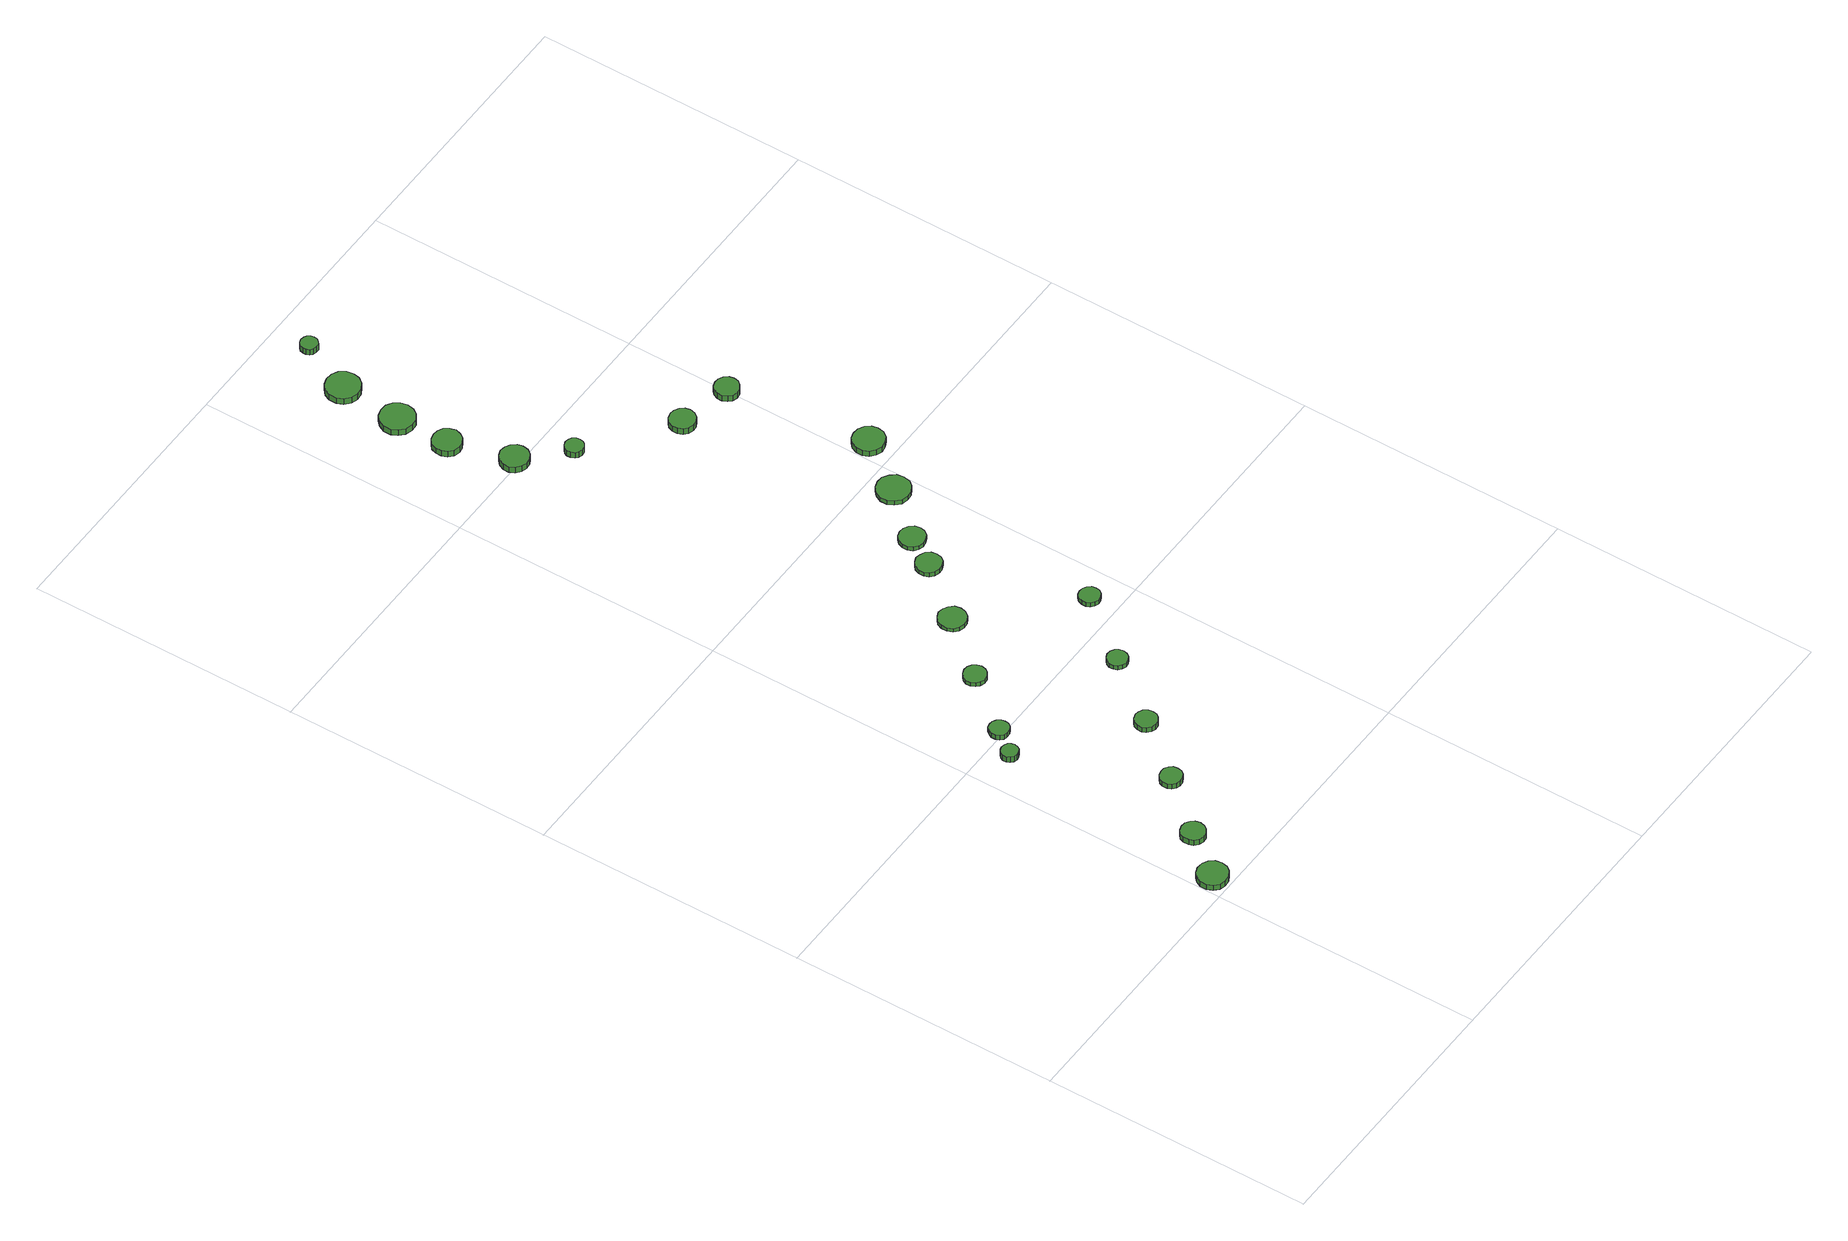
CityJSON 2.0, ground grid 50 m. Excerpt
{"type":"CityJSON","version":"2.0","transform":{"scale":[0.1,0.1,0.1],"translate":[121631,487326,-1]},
"CityObjects":{
"tree1":{"type":"SolitaryVegetationObject","attributes":{"function":"something"},"geometry":[{"type":"MultiSurface","lod":"1","boundaries":[[[0,1,2,3,4,5,6,7,8,9,10,11,12,13,14]],[[15,16,17,18,19,20,21,22,23,24,25,26,27,28,29]],[[0,29,28,1]],[[1,28,27,2]],[[2,27,26,3]],[[3,26,25,4]],[[4,25,24,5]],[[5,24,23,6]],[[6,23,22,7]],[[7,22,21,8]],[[8,21,20,9]],[[9,20,19,10]],[[10,19,18,11]],[[11,18,17,12]],[[12,17,16,13]],[[13,16,15,14]],[[14,15,29,0]]]}]},
"tree2":{"type":"SolitaryVegetationObject","attributes":{"function":"something"},"geometry":[{"type":"MultiSurface","lod":"1","boundaries":[[[30,31,32,33,34,35,36,37,38,39,40,41,42,43,44]],[[45,46,47,48,49,50,51,52,53,54,55,56,57,58,59]],[[30,59,58,31]],[[31,58,57,32]],[[32,57,56,33]],[[33,56,55,34]],[[34,55,54,35]],[[35,54,53,36]],[[36,53,52,37]],[[37,52,51,38]],[[38,51,50,39]],[[39,50,49,40]],[[40,49,48,41]],[[41,48,47,42]],[[42,47,46,43]],[[43,46,45,44]],[[44,45,59,30]]]}]},
"tree3":{"type":"SolitaryVegetationObject","attributes":{"function":"something"},"geometry":[{"type":"MultiSurface","lod":"1","boundaries":[[[60,61,62,63,64,65,66,67,68,69,70,71,72,73,74]],[[75,76,77,78,79,80,81,82,83,84,85,86,87,88,89]],[[60,89,88,61]],[[61,88,87,62]],[[62,87,86,63]],[[63,86,85,64]],[[64,85,84,65]],[[65,84,83,66]],[[66,83,82,67]],[[67,82,81,68]],[[68,81,80,69]],[[69,80,79,70]],[[70,79,78,71]],[[71,78,77,72]],[[72,77,76,73]],[[73,76,75,74]],[[74,75,89,60]]]}]},
"tree4":{"type":"SolitaryVegetationObject","attributes":{"function":"something"},"geometry":[{"type":"MultiSurface","lod":"1","boundaries":[[[90,91,92,93,94,95,96,97,98,99,100,101,102,103,104]],[[105,106,107,108,109,110,111,112,113,114,115,116,117,118,119]],[[90,119,118,91]],[[91,118,117,92]],[[92,117,116,93]],[[93,116,115,94]],[[94,115,114,95]],[[95,114,113,96]],[[96,113,112,97]],[[97,112,111,98]],[[98,111,110,99]],[[99,110,109,100]],[[100,109,108,101]],[[101,108,107,102]],[[102,107,106,103]],[[103,106,105,104]],[[104,105,119,90]]]}]},
"tree5":{"type":"SolitaryVegetationObject","attributes":{"function":"something"},"geometry":[{"type":"MultiSurface","lod":"1","boundaries":[[[120,121,122,123,124,125,126,127,128,129,130,131,132,133,134]],[[135,136,137,138,139,140,141,142,143,144,145,146,147,148,149]],[[120,149,148,121]],[[121,148,147,122]],[[122,147,146,123]],[[123,146,145,124]],[[124,145,144,125]],[[125,144,143,126]],[[126,143,142,127]],[[127,142,141,128]],[[128,141,140,129]],[[129,140,139,130]],[[130,139,138,131]],[[131,138,137,132]],[[132,137,136,133]],[[133,136,135,134]],[[134,135,149,120]]]}]},
"tree6":{"type":"SolitaryVegetationObject","attributes":{"function":"something"},"geometry":[{"type":"MultiSurface","lod":"1","boundaries":[[[150,151,152,153,154,155,156,157,158,159,160,161,162,163,164]],[[165,166,167,168,169,170,171,172,173,174,175,176,177,178,179]],[[150,179,178,151]],[[151,178,177,152]],[[152,177,176,153]],[[153,176,175,154]],[[154,175,174,155]],[[155,174,173,156]],[[156,173,172,157]],[[157,172,171,158]],[[158,171,170,159]],[[159,170,169,160]],[[160,169,168,161]],[[161,168,167,162]],[[162,167,166,163]],[[163,166,165,164]],[[164,165,179,150]]]}]},
"tree7":{"type":"SolitaryVegetationObject","attributes":{"function":"something"},"geometry":[{"type":"MultiSurface","lod":"1","boundaries":[[[180,181,182,183,184,185,186,187,188,189,190,191,192,193,194]],[[195,196,197,198,199,200,201,202,203,204,205,206,207,208,209]],[[180,209,208,181]],[[181,208,207,182]],[[182,207,206,183]],[[183,206,205,184]],[[184,205,204,185]],[[185,204,203,186]],[[186,203,202,187]],[[187,202,201,188]],[[188,201,200,189]],[[189,200,199,190]],[[190,199,198,191]],[[191,198,197,192]],[[192,197,196,193]],[[193,196,195,194]],[[194,195,209,180]]]}]},
"tree8":{"type":"SolitaryVegetationObject","attributes":{"function":"something"},"geometry":[{"type":"MultiSurface","lod":"1","boundaries":[[[210,211,212,213,214,215,216,217,218,219,220,221,222,223,224]],[[225,226,227,228,229,230,231,232,233,234,235,236,237,238,239]],[[210,239,238,211]],[[211,238,237,212]],[[212,237,236,213]],[[213,236,235,214]],[[214,235,234,215]],[[215,234,233,216]],[[216,233,232,217]],[[217,232,231,218]],[[218,231,230,219]],[[219,230,229,220]],[[220,229,228,221]],[[221,228,227,222]],[[222,227,226,223]],[[223,226,225,224]],[[224,225,239,210]]]}]},
"tree9":{"type":"SolitaryVegetationObject","attributes":{"function":"something"},"geometry":[{"type":"MultiSurface","lod":"1","boundaries":[[[240,241,242,243,244,245,246,247,248,249,250,251,252,253,254]],[[255,256,257,258,259,260,261,262,263,264,265,266,267,268,269]],[[240,269,268,241]],[[241,268,267,242]],[[242,267,266,243]],[[243,266,265,244]],[[244,265,264,245]],[[245,264,263,246]],[[246,263,262,247]],[[247,262,261,248]],[[248,261,260,249]],[[249,260,259,250]],[[250,259,258,251]],[[251,258,257,252]],[[252,257,256,253]],[[253,256,255,254]],[[254,255,269,240]]]}]},
"tree10":{"type":"SolitaryVegetationObject","attributes":{"function":"something"},"geometry":[{"type":"MultiSurface","lod":"1","boundaries":[[[270,271,272,273,274,275,276,277,278,279,280,281,282,283,284]],[[285,286,287,288,289,290,291,292,293,294,295,296,297,298,299]],[[270,299,298,271]],[[271,298,297,272]],[[272,297,296,273]],[[273,296,295,274]],[[274,295,294,275]],[[275,294,293,276]],[[276,293,292,277]],[[277,292,291,278]],[[278,291,290,279]],[[279,290,289,280]],[[280,289,288,281]],[[281,288,287,282]],[[282,287,286,283]],[[283,286,285,284]],[[284,285,299,270]]]}]},
"tree11":{"type":"SolitaryVegetationObject","attributes":{"function":"something"},"geometry":[{"type":"MultiSurface","lod":"1","boundaries":[[[300,301,302,303,304,305,306,307,308,309,310,311,312,313,314]],[[315,316,317,318,319,320,321,322,323,324,325,326,327,328,329]],[[300,329,328,301]],[[301,328,327,302]],[[302,327,326,303]],[[303,326,325,304]],[[304,325,324,305]],[[305,324,323,306]],[[306,323,322,307]],[[307,322,321,308]],[[308,321,320,309]],[[309,320,319,310]],[[310,319,318,311]],[[311,318,317,312]],[[312,317,316,313]],[[313,316,315,314]],[[314,315,329,300]]]}]},
"tree12":{"type":"SolitaryVegetationObject","attributes":{"function":"something"},"geometry":[{"type":"MultiSurface","lod":"1","boundaries":[[[330,331,332,333,334,335,336,337,338,339,340,341,342,343,344]],[[345,346,347,348,349,350,351,352,353,354,355,356,357,358,359]],[[330,359,358,331]],[[331,358,357,332]],[[332,357,356,333]],[[333,356,355,334]],[[334,355,354,335]],[[335,354,353,336]],[[336,353,352,337]],[[337,352,351,338]],[[338,351,350,339]],[[339,350,349,340]],[[340,349,348,341]],[[341,348,347,342]],[[342,347,346,343]],[[343,346,345,344]],[[344,345,359,330]]]}]},
"tree13":{"type":"SolitaryVegetationObject","attributes":{"function":"something"},"geometry":[{"type":"MultiSurface","lod":"1","boundaries":[[[360,361,362,363,364,365,366,367,368,369,370,371,372,373,374]],[[375,376,377,378,379,380,381,382,383,384,385,386,387,388,389]],[[360,389,388,361]],[[361,388,387,362]],[[362,387,386,363]],[[363,386,385,364]],[[364,385,384,365]],[[365,384,383,366]],[[366,383,382,367]],[[367,382,381,368]],[[368,381,380,369]],[[369,380,379,370]],[[370,379,378,371]],[[371,378,377,372]],[[372,377,376,373]],[[373,376,375,374]],[[374,375,389,360]]]}]},
"tree14":{"type":"SolitaryVegetationObject","attributes":{"function":"something"},"geometry":[{"type":"MultiSurface","lod":"1","boundaries":[[[390,391,392,393,394,395,396,397,398,399,400,401,402,403,404]],[[405,406,407,408,409,410,411,412,413,414,415,416,417,418,419]],[[390,419,418,391]],[[391,418,417,392]],[[392,417,416,393]],[[393,416,415,394]],[[394,415,414,395]],[[395,414,413,396]],[[396,413,412,397]],[[397,412,411,398]],[[398,411,410,399]],[[399,410,409,400]],[[400,409,408,401]],[[401,408,407,402]],[[402,407,406,403]],[[403,406,405,404]],[[404,405,419,390]]]}]},
"tree15":{"type":"SolitaryVegetationObject","attributes":{"function":"something"},"geometry":[{"type":"MultiSurface","lod":"1","boundaries":[[[420,421,422,423,424,425,426,427,428,429,430,431,432,433,434]],[[435,436,437,438,439,440,441,442,443,444,445,446,447,448,449]],[[420,449,448,421]],[[421,448,447,422]],[[422,447,446,423]],[[423,446,445,424]],[[424,445,444,425]],[[425,444,443,426]],[[426,443,442,427]],[[427,442,441,428]],[[428,441,440,429]],[[429,440,439,430]],[[430,439,438,431]],[[431,438,437,432]],[[432,437,436,433]],[[433,436,435,434]],[[434,435,449,420]]]}]},
"tree16":{"type":"SolitaryVegetationObject","attributes":{"function":"something"},"geometry":[{"type":"MultiSurface","lod":"1","boundaries":[[[450,451,452,453,454,455,456,457,458,459,460,461,462,463,464]],[[465,466,467,468,469,470,471,472,473,474,475,476,477,478,479]],[[450,479,478,451]],[[451,478,477,452]],[[452,477,476,453]],[[453,476,475,454]],[[454,475,474,455]],[[455,474,473,456]],[[456,473,472,457]],[[457,472,471,458]],[[458,471,470,459]],[[459,470,469,460]],[[460,469,468,461]],[[461,468,467,462]],[[462,467,466,463]],[[463,466,465,464]],[[464,465,479,450]]]}]},
"tree17":{"type":"SolitaryVegetationObject","attributes":{"function":"something"},"geometry":[{"type":"MultiSurface","lod":"1","boundaries":[[[480,481,482,483,484,485,486,487,488,489,490,491,492,493,494]],[[495,496,497,498,499,500,501,502,503,504,505,506,507,508,509]],[[480,509,508,481]],[[481,508,507,482]],[[482,507,506,483]],[[483,506,505,484]],[[484,505,504,485]],[[485,504,503,486]],[[486,503,502,487]],[[487,502,501,488]],[[488,501,500,489]],[[489,500,499,490]],[[490,499,498,491]],[[491,498,497,492]],[[492,497,496,493]],[[493,496,495,494]],[[494,495,509,480]]]}]},
"tree18":{"type":"SolitaryVegetationObject","attributes":{"function":"something"},"geometry":[{"type":"MultiSurface","lod":"1","boundaries":[[[510,511,512,513,514,515,516,517,518,519,520,521,522,523,524]],[[525,526,527,528,529,530,531,532,533,534,535,536,537,538,539]],[[510,539,538,511]],[[511,538,537,512]],[[512,537,536,513]],[[513,536,535,514]],[[514,535,534,515]],[[515,534,533,516]],[[516,533,532,517]],[[517,532,531,518]],[[518,531,530,519]],[[519,530,529,520]],[[520,529,528,521]],[[521,528,527,522]],[[522,527,526,523]],[[523,526,525,524]],[[524,525,539,510]]]}]},
"tree19":{"type":"SolitaryVegetationObject","attributes":{"function":"something"},"geometry":[{"type":"MultiSurface","lod":"1","boundaries":[[[540,541,542,543,544,545,546,547,548,549,550,551,552,553,554]],[[555,556,557,558,559,560,561,562,563,564,565,566,567,568,569]],[[540,569,568,541]],[[541,568,567,542]],[[542,567,566,543]],[[543,566,565,544]],[[544,565,564,545]],[[545,564,563,546]],[[546,563,562,547]],[[547,562,561,548]],[[548,561,560,549]],[[549,560,559,550]],[[550,559,558,551]],[[551,558,557,552]],[[552,557,556,553]],[[553,556,555,554]],[[554,555,569,540]]]}]},
"tree20":{"type":"SolitaryVegetationObject","attributes":{"function":"something"},"geometry":[{"type":"MultiSurface","lod":"1","boundaries":[[[570,571,572,573,574,575,576,577,578,579,580,581,582,583,584]],[[585,586,587,588,589,590,591,592,593,594,595,596,597,598,599]],[[570,599,598,571]],[[571,598,597,572]],[[572,597,596,573]],[[573,596,595,574]],[[574,595,594,575]],[[575,594,593,576]],[[576,593,592,577]],[[577,592,591,578]],[[578,591,590,579]],[[579,590,589,580]],[[580,589,588,581]],[[581,588,587,582]],[[582,587,586,583]],[[583,586,585,584]],[[584,585,599,570]]]}]},
"tree21":{"type":"SolitaryVegetationObject","attributes":{"function":"something"},"geometry":[{"type":"MultiSurface","lod":"1","boundaries":[[[600,601,602,603,604,605,606,607,608,609,610,611,612,613,614]],[[615,616,617,618,619,620,621,622,623,624,625,626,627,628,629]],[[600,629,628,601]],[[601,628,627,602]],[[602,627,626,603]],[[603,626,625,604]],[[604,625,624,605]],[[605,624,623,606]],[[606,623,622,607]],[[607,622,621,608]],[[608,621,620,609]],[[609,620,619,610]],[[610,619,618,611]],[[611,618,617,612]],[[612,617,616,613]],[[613,616,615,614]],[[614,615,629,600]]]}]},
"tree22":{"type":"SolitaryVegetationObject","attributes":{"function":"something"},"geometry":[{"type":"MultiSurface","lod":"1","boundaries":[[[630,631,632,633,634,635,636,637,638,639,640,641,642,643,644]],[[645,646,647,648,649,650,651,652,653,654,655,656,657,658,659]],[[630,659,658,631]],[[631,658,657,632]],[[632,657,656,633]],[[633,656,655,634]],[[634,655,654,635]],[[635,654,653,636]],[[636,653,652,637]],[[637,652,651,638]],[[638,651,650,639]],[[639,650,649,640]],[[640,649,648,641]],[[641,648,647,642]],[[642,647,646,643]],[[643,646,645,644]],[[644,645,659,630]]]}]}
},
"vertices":[
[58,33,18],[56,45,18],[49,54,18],[39,60,18],[27,61,18],[16,57,18],[8,50,18],[3,39,18],[3,28,18],[8,17,18],[16,9,18],[27,6,18],[39,7,18],[49,13,18],[56,22,18],[56,22,6],[49,13,6],[39,7,6],[27,6,6],[16,9,6],[8,17,6],[3,28,6],[3,39,6],[8,50,6],[16,57,6],[27,61,6],[39,60,6],[49,54,6],[56,45,6],[58,33,6],
[114,113,18],[112,122,18],[107,129,18],[99,134,18],[90,135,18],[81,132,18],[74,126,18],[71,118,18],[71,108,18],[74,100,18],[81,94,18],[90,91,18],[99,92,18],[107,97,18],[112,104,18],[112,104,6],[107,97,6],[99,92,6],[90,91,6],[81,94,6],[74,100,6],[71,108,6],[71,118,6],[74,126,6],[81,132,6],[90,135,6],[99,134,6],[107,129,6],[112,122,6],[114,113,6],
[89,463,21],[87,469,21],[84,474,21],[78,477,21],[72,478,21],[66,476,21],[61,472,21],[58,466,21],[58,459,21],[61,453,21],[66,449,21],[72,447,21],[78,448,21],[84,451,21],[87,456,21],[87,456,8],[84,451,8],[78,448,8],[72,447,8],[66,449,8],[61,453,8],[58,459,8],[58,466,8],[61,472,8],[66,476,8],[72,478,8],[78,477,8],[84,474,8],[87,469,8],[89,463,8],
[196,213,17],[195,221,17],[190,227,17],[183,232,17],[174,232,17],[167,230,17],[160,224,17],[157,217,17],[157,208,17],[160,201,17],[167,195,17],[174,193,17],[183,194,17],[190,198,17],[195,204,17],[195,204,6],[190,198,6],[183,194,6],[174,193,6],[167,195,6],[160,201,6],[157,208,6],[157,217,6],[160,224,6],[167,230,6],[174,232,6],[183,232,6],[190,227,6],[195,221,6],[196,213,6],
[126,507,18],[125,514,18],[120,520,18],[114,524,18],[106,525,18],[99,523,18],[94,517,18],[91,511,18],[91,503,18],[94,496,18],[99,491,18],[106,489,18],[114,490,18],[120,493,18],[125,499,18],[125,499,8],[120,493,8],[114,490,8],[106,489,8],[99,491,8],[94,496,8],[91,503,8],[91,511,8],[94,517,8],[99,523,8],[106,525,8],[114,524,8],[120,520,8],[125,514,8],[126,507,8],
[279,318,18],[278,326,18],[273,333,18],[265,337,18],[257,338,18],[249,335,18],[242,330,18],[239,322,18],[239,313,18],[242,306,18],[249,300,18],[257,297,18],[265,298,18],[273,303,18],[278,309,18],[278,309,7],[273,303,7],[265,298,7],[257,297,7],[249,300,7],[242,306,7],[239,313,7],[239,322,7],[242,330,7],[249,335,7],[257,338,7],[265,337,7],[273,333,7],[278,326,7],[279,318,7],
[208,608,18],[206,616,18],[201,623,18],[194,627,18],[185,628,18],[177,625,18],[171,620,18],[167,612,18],[167,603,18],[171,595,18],[177,590,18],[185,587,18],[194,588,18],[201,592,18],[206,599,18],[206,599,9],[201,592,9],[194,588,9],[185,587,9],[177,590,9],[171,595,9],[167,603,9],[167,612,9],[171,620,9],[177,625,9],[185,628,9],[194,627,9],[201,623,9],[206,616,9],[208,608,9],
[367,434,17],[365,442,17],[361,448,17],[354,452,17],[346,453,17],[339,450,17],[333,445,17],[330,438,17],[330,430,17],[333,423,17],[339,418,17],[346,415,17],[354,416,17],[361,420,17],[365,426,17],[365,426,8],[361,420,8],[354,416,8],[346,415,8],[339,418,8],[333,423,8],[330,430,8],[330,438,8],[333,445,8],[339,450,8],[346,453,8],[354,452,8],[361,448,8],[365,442,8],[367,434,8],
[298,709,18],[296,720,18],[289,728,18],[280,733,18],[270,735,18],[260,731,18],[252,724,18],[248,715,18],[248,704,18],[252,694,18],[260,687,18],[270,684,18],[280,685,18],[289,690,18],[296,699,18],[296,699,10],[289,690,10],[280,685,10],[270,684,10],[260,687,10],[252,694,10],[248,704,10],[248,715,10],[252,724,10],[260,731,10],[270,735,10],[280,733,10],[289,728,10],[296,720,10],[298,709,10],
[378,810,18],[376,820,18],[370,828,18],[361,832,18],[352,834,18],[342,830,18],[335,824,18],[331,815,18],[331,805,18],[335,796,18],[342,790,18],[352,787,18],[361,788,18],[370,792,18],[376,800,18],[376,800,9],[370,792,9],[361,788,9],[352,787,9],[342,790,9],[335,796,9],[331,805,9],[331,815,9],[335,824,9],[342,830,9],[352,834,9],[361,832,9],[370,828,9],[376,820,9],[378,810,9],
[459,550,18],[458,558,18],[453,564,18],[446,568,18],[438,569,18],[431,567,18],[425,561,18],[422,554,18],[422,546,18],[425,539,18],[431,534,18],[438,531,18],[446,532,18],[453,536,18],[458,542,18],[458,542,9],[453,536,9],[446,532,9],[438,531,9],[431,534,9],[425,539,9],[422,546,9],[422,554,9],[425,561,9],[431,567,9],[438,569,9],[446,568,9],[453,564,9],[458,558,9],[459,550,9],
[197,1506,25],[195,1516,25],[188,1525,25],[179,1530,25],[168,1532,25],[158,1528,25],[150,1521,25],[145,1511,25],[145,1500,25],[150,1490,25],[158,1483,25],[168,1480,25],[179,1481,25],[188,1486,25],[195,1495,25],[195,1495,12],[188,1486,12],[179,1481,12],[168,1480,12],[158,1483,12],[150,1490,12],[145,1500,12],[145,1511,12],[150,1521,12],[158,1528,12],[168,1532,12],[179,1530,12],[188,1525,12],[195,1516,12],[197,1506,12],
[167,1618,24],[164,1629,24],[158,1638,24],[148,1643,24],[138,1644,24],[127,1641,24],[119,1634,24],[115,1624,24],[115,1613,24],[119,1603,24],[127,1595,24],[138,1592,24],[148,1593,24],[158,1599,24],[164,1608,24],[164,1608,11],[158,1599,11],[148,1593,11],[138,1592,11],[127,1595,11],[119,1603,11],[115,1613,11],[115,1624,11],[119,1634,11],[127,1641,11],[138,1644,11],[148,1643,11],[158,1638,11],[164,1629,11],[167,1618,11],
[412,865,18],[410,875,18],[404,883,18],[395,888,18],[385,889,18],[376,886,18],[369,879,18],[365,870,18],[365,860,18],[369,851,18],[376,845,18],[385,842,18],[395,843,18],[404,848,18],[410,856,18],[410,856,9],[404,848,9],[395,843,9],[385,842,9],[376,845,9],[369,851,9],[365,860,9],[365,870,9],[369,879,9],[376,886,9],[385,889,9],[395,888,9],[404,883,9],[410,875,9],[412,865,9],
[168,1714,27],[165,1727,27],[158,1737,27],[147,1744,27],[134,1745,27],[121,1741,27],[112,1732,27],[106,1720,27],[106,1707,27],[112,1696,27],[121,1687,27],[134,1683,27],[147,1684,27],[158,1691,27],[165,1701,27],[165,1701,14],[158,1691,14],[147,1684,14],[134,1683,14],[121,1687,14],[112,1696,14],[106,1707,14],[106,1720,14],[112,1732,14],[121,1741,14],[134,1745,14],[147,1744,14],[158,1737,14],[165,1727,14],[168,1714,14],
[262,1437,25],[261,1444,25],[257,1450,25],[251,1453,25],[244,1454,25],[237,1452,25],[232,1447,25],[229,1441,25],[229,1434,25],[232,1427,25],[237,1423,25],[244,1421,25],[251,1421,25],[257,1425,25],[261,1430,25],[261,1430,12],[257,1425,12],[251,1421,12],[244,1421,12],[237,1423,12],[232,1427,12],[229,1434,12],[229,1441,12],[232,1447,12],[237,1452,12],[244,1454,12],[251,1453,12],[257,1450,12],[261,1444,12],[262,1437,12],
[178,1828,25],[176,1841,25],[168,1852,25],[157,1858,25],[144,1859,25],[132,1855,25],[122,1847,25],[117,1835,25],[117,1822,25],[122,1810,25],[132,1801,25],[144,1797,25],[157,1799,25],[168,1805,25],[176,1816,25],[176,1816,12],[168,1805,12],[157,1799,12],[144,1797,12],[132,1801,12],[122,1810,12],[117,1822,12],[117,1835,12],[122,1847,12],[132,1855,12],[144,1859,12],[157,1858,12],[168,1852,12],[176,1841,12],[178,1828,12],
[492,952,18],[490,964,18],[482,974,18],[471,981,18],[459,982,18],[447,978,18],[438,970,18],[432,958,18],[432,945,18],[438,934,18],[447,925,18],[459,922,18],[471,923,18],[482,929,18],[490,939,18],[490,939,9],[482,929,9],[471,923,9],[459,922,9],[447,925,9],[438,934,9],[432,945,9],[432,958,9],[438,970,9],[447,978,9],[459,982,9],[471,981,9],[482,974,9],[490,964,9],[492,952,9],
[212,1928,24],[211,1935,24],[207,1940,24],[202,1943,24],[195,1944,24],[189,1942,24],[184,1937,24],[182,1931,24],[182,1925,24],[184,1919,24],[189,1915,24],[195,1913,24],[202,1913,24],[207,1917,24],[211,1922,24],[211,1922,11],[207,1917,11],[202,1913,11],[195,1913,11],[189,1915,11],[184,1919,11],[182,1925,11],[182,1931,11],[184,1937,11],[189,1942,11],[195,1944,11],[202,1943,11],[207,1940,11],[211,1935,11],[212,1928,11],
[419,1324,24],[417,1333,24],[411,1341,24],[402,1346,24],[393,1347,24],[383,1344,24],[376,1338,24],[372,1329,24],[372,1319,24],[376,1310,24],[383,1303,24],[393,1300,24],[402,1301,24],[411,1306,24],[417,1314,24],[417,1314,11],[411,1306,11],[402,1301,11],[393,1300,11],[383,1303,11],[376,1310,11],[372,1319,11],[372,1329,11],[376,1338,11],[383,1344,11],[393,1347,11],[402,1346,11],[411,1341,11],[417,1333,11],[419,1324,11],
[558,1046,21],[556,1058,21],[549,1067,21],[538,1073,21],[526,1074,21],[515,1071,21],[506,1063,21],[501,1052,21],[501,1040,21],[506,1029,21],[515,1021,21],[526,1017,21],[538,1019,21],[549,1024,21],[556,1034,21],[556,1034,9],[549,1024,9],[538,1019,9],[526,1017,9],[515,1021,9],[506,1029,9],[501,1040,9],[501,1052,9],[506,1063,9],[515,1071,9],[526,1074,9],[538,1073,9],[549,1067,9],[556,1058,9],[558,1046,9],
[519,1304,23],[517,1313,23],[511,1321,23],[503,1325,23],[494,1326,23],[485,1323,23],[479,1317,23],[475,1309,23],[475,1300,23],[479,1291,23],[485,1285,23],[494,1282,23],[503,1283,23],[511,1288,23],[517,1295,23],[517,1295,10],[511,1288,10],[503,1283,10],[494,1282,10],[485,1285,10],[479,1291,10],[475,1300,10],[475,1309,10],[479,1317,10],[485,1323,10],[494,1326,10],[503,1325,10],[511,1321,10],[517,1313,10],[519,1304,10]
]}
